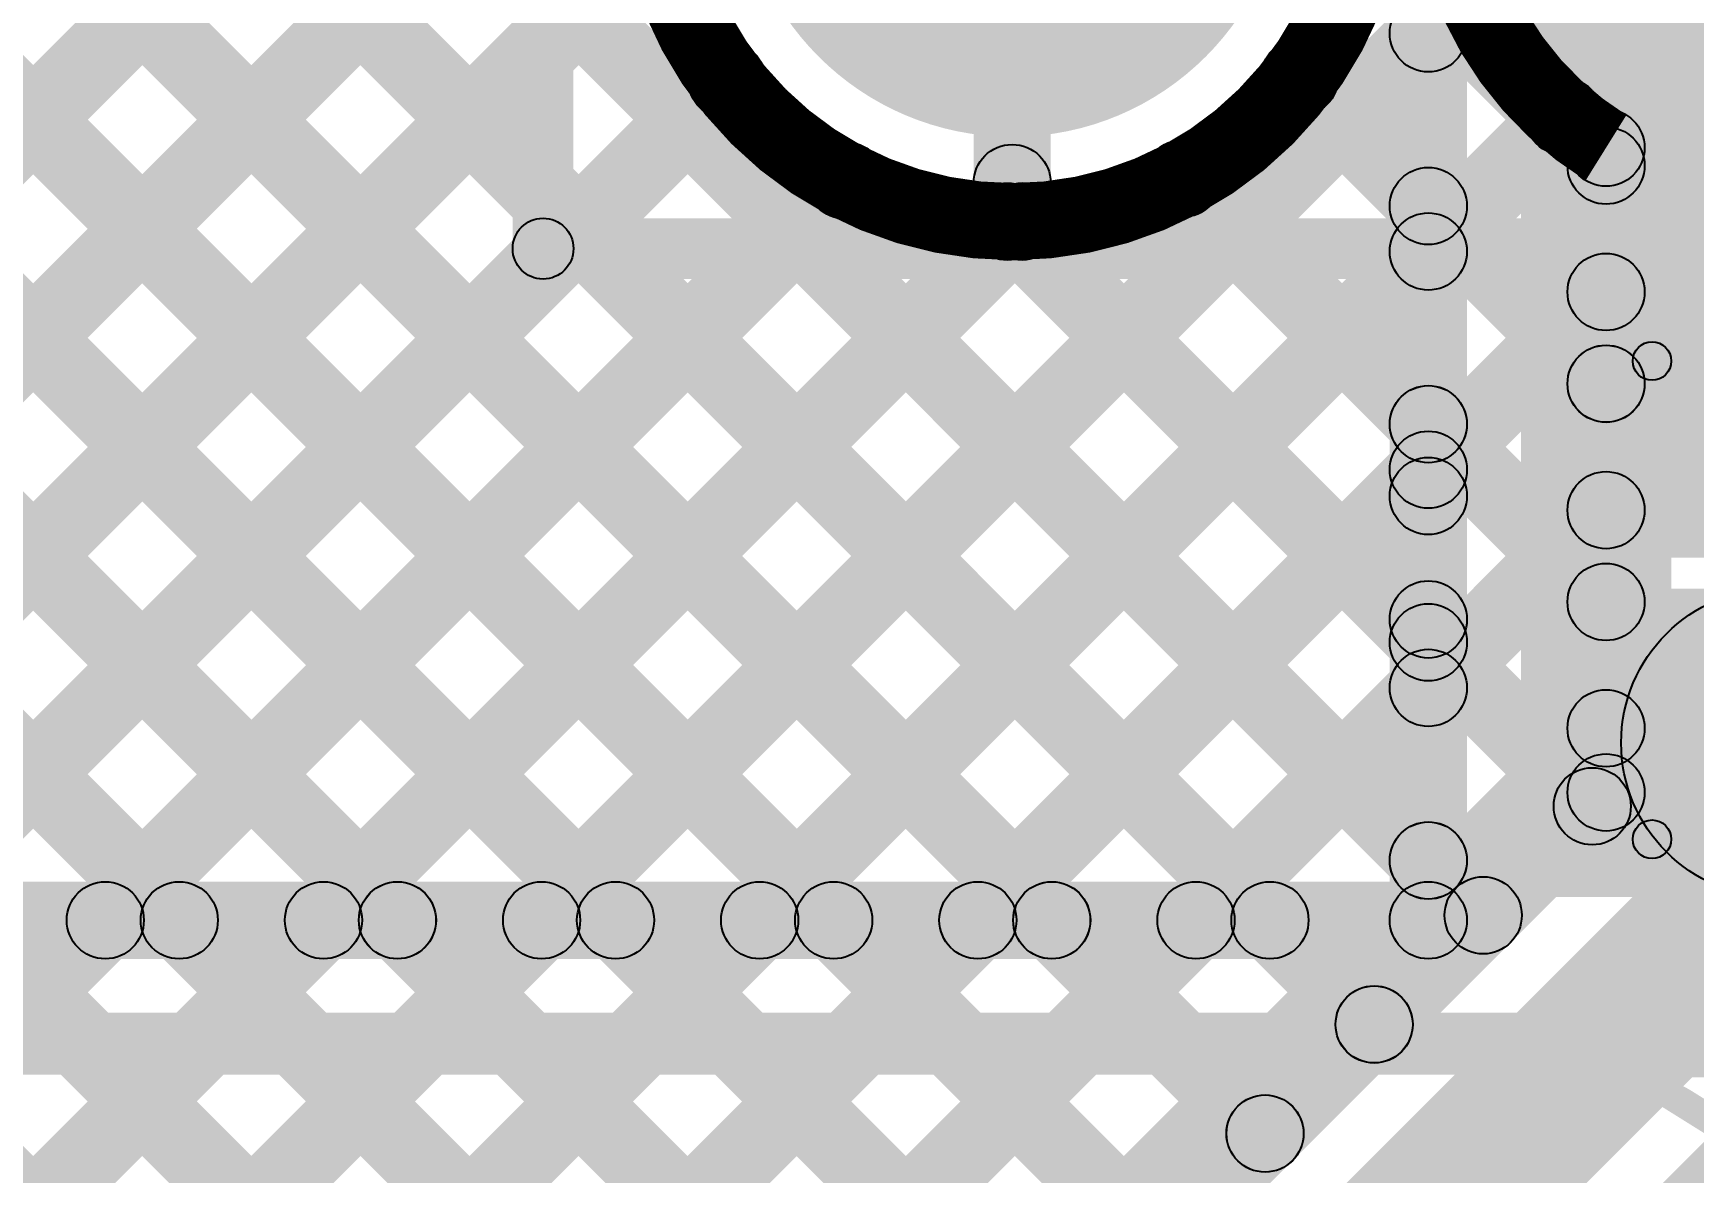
# Model space of a CAD drawing. Header units: millimetres. Extents: x -0.08 to 5.25, y -0.08 to 2.73.
# Drawn here: x 1.9541 to 2.1694, y 2.0473 to 2.195 of the extents above; entities that cross this region are included whole.
import ezdxf

# ---------------------------------------------------------------- set-up
doc = ezdxf.new("R2010")
doc.units = ezdxf.units.MM
doc.header["$MEASUREMENT"] = 0
for name, color, linetype in [('BottomLayer', 5, 'Continuous'), ('BottomSolder', 6, 'Continuous'), ('TopLayer', 1, 'Continuous'), ('TopOverlay', 2, 'Continuous'), ('TopPaste', 8, 'Continuous'), ('TopSolder', 216, 'Continuous')]:
    doc.layers.add(name, color=color, linetype=linetype)

# ---------------------------------------------------------------- blocks, each defined once
blk = doc.blocks.new('C35445_10')
at = {"layer": 'BottomLayer'}
h = blk.add_hatch(color=5, dxfattribs=at)
edge = h.paths.add_edge_path()
edge.add_arc((0.35, 0), 0.0315, 0, 360)
h = blk.add_hatch(color=5, dxfattribs=at)
edge = h.paths.add_edge_path()
edge.add_arc((0.45, 0), 0.0315, 0, 360)
at = {"layer": 'BottomSolder'}
h = blk.add_hatch(color=6, dxfattribs=at)
edge = h.paths.add_edge_path()
edge.add_arc((0.35, 0), 0.0355, 0, 360)
h = blk.add_hatch(color=6, dxfattribs=at)
edge = h.paths.add_edge_path()
edge.add_arc((0.45, 0), 0.0355, 0, 360)
at = {"layer": 'TopLayer'}
h = blk.add_hatch(color=1, dxfattribs=at)
edge = h.paths.add_edge_path()
edge.add_arc((0.35, 0), 0.0315, 0, 360)
h = blk.add_hatch(color=1, dxfattribs=at)
edge = h.paths.add_edge_path()
edge.add_arc((0.45, 0), 0.0315, 0, 360)
at = {"layer": 'TopOverlay'}
for points in [[(0.51083, 0.05394), (0.51083, 0.04606), (-0.425, 0.04606), (-0.425, 0.05394)], [(0.50689, 0.05), (0.51476, 0.05), (0.51476, -0.05), (0.50689, -0.05)]]:
    blk.add_hatch(color=2, dxfattribs=at).paths.add_polyline_path(points)
h = blk.add_hatch(color=2, dxfattribs=at)
edge = h.paths.add_edge_path()
edge.add_arc((0.51083, 0.05), 0.00394, 0, 360)
h = blk.add_hatch(color=2, dxfattribs=at)
edge = h.paths.add_edge_path()
edge.add_arc((0.51083, 0.05), 0.00394, 0, 360)
at = {"layer": 'TopSolder'}
h = blk.add_hatch(color=216, dxfattribs=at)
edge = h.paths.add_edge_path()
edge.add_arc((0.35, 0), 0.0355, 0, 360)
h = blk.add_hatch(color=216, dxfattribs=at)
edge = h.paths.add_edge_path()
edge.add_arc((0.45, 0), 0.0355, 0, 360)
at = {"layer": 'TopOverlay'}
blk.add_circle((0.51083, 0.05), 0.00394, dxfattribs=at)
blk.add_circle((0.51083, 0.05), 0.00394, dxfattribs=at)
blk = doc.blocks.new('R__0402_12')
at = {"layer": 'TopLayer'}
for points in [[(-0.0275, -0.0125), (-0.0275, 0.0125), (-0.0095, 0.0125), (-0.0095, -0.0125)], [(0.0095, -0.0125), (0.0095, 0.0125), (0.0275, 0.0125), (0.0275, -0.0125)]]:
    blk.add_hatch(color=1, dxfattribs=at).paths.add_polyline_path(points)
at = {"layer": 'TopOverlay'}
h = blk.add_hatch(color=2, dxfattribs=at)
edge = h.paths.add_edge_path()
edge.add_arc((-0.031, 0.016), 0.0025, 0, 360)
h = blk.add_hatch(color=2, dxfattribs=at)
edge = h.paths.add_edge_path()
edge.add_arc((-0.031, 0.016), 0.0025, 0, 360)
for points in [[(-0.031, 0.0135), (-0.031, 0.0185), (0.031, 0.0185), (0.031, 0.0135)], [(-0.0335, 0.016), (-0.0285, 0.016), (-0.0285, -0.016), (-0.0335, -0.016)], [(0.0285, 0.016), (0.0335, 0.016), (0.0335, -0.016), (0.0285, -0.016)], [(-0.031, -0.0185), (-0.031, -0.0135), (0.031, -0.0135), (0.031, -0.0185)], [(-0.032, -0.01706), (-0.032, -0.01694), (0.032, -0.01694), (0.032, -0.01706)]]:
    blk.add_hatch(color=2, dxfattribs=at).paths.add_polyline_path(points)
h = blk.add_hatch(color=2, dxfattribs=at)
edge = h.paths.add_edge_path()
edge.add_arc((0.031, 0.016), 0.0025, 0, 360)
h = blk.add_hatch(color=2, dxfattribs=at)
edge = h.paths.add_edge_path()
edge.add_arc((0.031, 0.016), 0.0025, 0, 360)
h = blk.add_hatch(color=2, dxfattribs=at)
edge = h.paths.add_edge_path()
edge.add_arc((-0.031, -0.016), 0.0025, 0, 360)
h = blk.add_hatch(color=2, dxfattribs=at)
edge = h.paths.add_edge_path()
edge.add_arc((-0.031, -0.016), 0.0025, 0, 360)
h = blk.add_hatch(color=2, dxfattribs=at)
edge = h.paths.add_edge_path()
edge.add_arc((0.031, -0.016), 0.0025, 0, 360)
h = blk.add_hatch(color=2, dxfattribs=at)
edge = h.paths.add_edge_path()
edge.add_arc((0.031, -0.016), 0.0025, 0, 360)
h = blk.add_hatch(color=2, dxfattribs=at)
edge = h.paths.add_edge_path()
edge.add_arc((-0.032, -0.017), 0.0000635, 0, 360)
h = blk.add_hatch(color=2, dxfattribs=at)
edge = h.paths.add_edge_path()
edge.add_arc((0.032, -0.017), 0.0000635, 0, 360)
at = {"layer": 'TopPaste'}
for points in [[(-0.0275, -0.0125), (-0.0275, 0.0125), (-0.0095, 0.0125), (-0.0095, -0.0125)], [(0.0095, -0.0125), (0.0095, 0.0125), (0.0275, 0.0125), (0.0275, -0.0125)]]:
    blk.add_hatch(color=8, dxfattribs=at).paths.add_polyline_path(points)
at = {"layer": 'TopSolder'}
for points in [[(-0.0315, -0.0165), (-0.0315, 0.0165), (-0.0055, 0.0165), (-0.0055, -0.0165)], [(0.0055, -0.0165), (0.0055, 0.0165), (0.0315, 0.0165), (0.0315, -0.0165)]]:
    blk.add_hatch(color=216, dxfattribs=at).paths.add_polyline_path(points)
at = {"layer": 'TopOverlay'}
for centre, radius in [((-0.031, 0.016), 0.0025), ((-0.031, 0.016), 0.0025), ((0.031, 0.016), 0.0025), ((0.031, 0.016), 0.0025), ((-0.031, -0.016), 0.0025), ((-0.031, -0.016), 0.0025), ((0.031, -0.016), 0.0025), ((0.031, -0.016), 0.0025), ((-0.032, -0.017), 0.0000635), ((0.032, -0.017), 0.0000635)]:
    blk.add_circle(centre, radius, dxfattribs=at)

msp = doc.modelspace()

# ---------------------------------------------------------------- hatches: boundary and pattern name
at = {"layer": 'BottomLayer'}
for points in [[(1.69385, 1.91646), (1.68678, 1.92354), (2.05178, 2.28854), (2.05885, 2.28146)], [(1.69385, 1.91646), (1.68678, 1.92354), (2.05178, 2.28854), (2.05885, 2.28146)], [(1.70793, 2.28146), (1.715, 2.28854), (2.03251, 1.97103), (2.02544, 1.96396)], [(1.70794, 2.28146), (1.71501, 2.28854), (2.03251, 1.97104), (2.02544, 1.96396)], [(1.73622, 2.28146), (1.74329, 2.28854), (2.04665, 1.98518), (2.03958, 1.97811)], [(1.73622, 2.28146), (1.74329, 2.28854), (2.04665, 1.98518), (2.03958, 1.9781)], [(1.7645, 2.28146), (1.77157, 2.28854), (2.06079, 1.99932), (2.05372, 1.99225)], [(1.76451, 2.28146), (1.77158, 2.28854), (2.06079, 1.99932), (2.05372, 1.99225)], [(1.79279, 2.28146), (1.79986, 2.28854), (2.07493, 2.01346), (2.06786, 2.00639)], [(1.79279, 2.28146), (1.79986, 2.28854), (2.07493, 2.01346), (2.06786, 2.00639)], [(1.82107, 2.28146), (1.82815, 2.28854), (2.08908, 2.0276), (2.08201, 2.02053)], [(1.82107, 2.28146), (1.82814, 2.28854), (2.08908, 2.0276), (2.082, 2.02053)], [(1.84936, 2.28146), (1.85643, 2.28854), (2.10322, 2.04175), (2.09615, 2.03468)], [(1.84936, 2.28146), (1.85643, 2.28854), (2.10322, 2.04174), (2.09615, 2.03467)], [(1.87764, 2.28146), (1.88471, 2.28854), (2.11736, 2.05589), (2.11029, 2.04882)], [(1.87764, 2.28146), (1.88471, 2.28854), (2.11736, 2.05589), (2.11029, 2.04882)], [(1.90592, 2.28146), (1.91299, 2.28854), (2.1315, 2.07003), (2.12443, 2.06296)], [(1.90593, 2.28146), (1.913, 2.28854), (2.1315, 2.07003), (2.12443, 2.06296)], [(1.93421, 2.28146), (1.94128, 2.28854), (2.14565, 2.08417), (2.13857, 2.0771)], [(1.93421, 2.28146), (1.94128, 2.28854), (2.14564, 2.08417), (2.13857, 2.0771)], [(1.72213, 1.91646), (1.71506, 1.92354), (2.04129, 2.24977), (2.04837, 2.2427)], [(1.72213, 1.91646), (1.71506, 1.92354), (2.0413, 2.24977), (2.04837, 2.2427)], [(2.08604, 2.17557), (2.07604, 2.17557), (2.07604, 2.21707), (2.08604, 2.21707)], [(2.08604, 2.17557), (2.07604, 2.17557), (2.07604, 2.21707), (2.08604, 2.21707)], [(1.75042, 1.91646), (1.74335, 1.92354), (2.03182, 2.212), (2.03889, 2.20493)], [(1.75042, 1.91646), (1.74335, 1.92354), (2.03182, 2.212), (2.03889, 2.20493)], [(1.75042, 1.91646), (1.74335, 1.92354), (2.03182, 2.212), (2.03889, 2.20493)], [(2.12331, 2.20551), (2.13038, 2.21258), (2.16158, 2.18138), (2.15451, 2.1743)], [(2.12331, 2.2055), (2.13038, 2.21257), (2.16158, 2.18137), (2.15451, 2.1743)], [(1.86356, 1.91646), (1.85648, 1.92354), (2.1372, 2.20425), (2.14427, 2.19718)], [(1.86356, 1.91646), (1.85648, 1.92354), (2.1372, 2.20425), (2.14427, 2.19718)], [(1.7787, 1.91646), (1.77163, 1.92354), (2.04052, 2.19243), (2.04759, 2.18536)], [(1.7787, 1.91646), (1.77163, 1.92354), (2.04052, 2.19243), (2.04759, 2.18536)], [(2.11478, 2.18574), (2.12186, 2.19281), (2.16158, 2.15309), (2.15451, 2.14602)], [(2.11479, 2.18574), (2.12186, 2.19281), (2.16158, 2.15309), (2.15451, 2.14602)], [(1.89184, 1.91646), (1.88477, 1.92354), (2.14899, 2.18776), (2.15606, 2.18069)], [(1.89184, 1.91646), (1.88477, 1.92354), (2.14899, 2.18776), (2.15606, 2.18069)], [(1.80699, 1.91646), (1.79992, 1.92354), (2.05584, 2.17946), (2.06292, 2.17239)], [(1.80699, 1.91646), (1.79992, 1.92354), (2.05584, 2.17946), (2.06292, 2.17239)], [(2.09961, 2.17263), (2.10668, 2.1797), (2.16158, 2.1248), (2.15451, 2.11773)], [(2.09962, 2.17263), (2.10669, 2.1797), (2.16158, 2.12481), (2.15451, 2.11774)], [(2.16304, 2.09657), (2.15304, 2.09657), (2.15304, 2.18015), (2.16304, 2.18015)], [(2.16304, 2.09657), (2.15304, 2.09657), (2.15304, 2.18015), (2.16304, 2.18015)], [(1.83527, 1.91646), (1.8282, 1.92354), (2.07879, 2.17413), (2.08586, 2.16706)], [(1.83527, 1.91646), (1.8282, 1.92354), (2.07879, 2.17413), (2.08586, 2.16706)], [(2.07692, 2.16704), (2.08399, 2.17411), (2.15979, 2.09831), (2.15272, 2.09124)], [(2.07692, 2.16704), (2.08399, 2.17411), (2.15979, 2.09831), (2.15271, 2.09124)], [(1.92012, 1.91646), (1.91305, 1.92354), (2.15451, 2.16499), (2.16158, 2.15792)], [(1.92012, 1.91646), (1.91305, 1.92354), (2.15451, 2.16499), (2.16158, 2.15792)], [(1.94841, 1.91646), (1.94134, 1.92354), (2.15451, 2.13671), (2.16158, 2.12964)], [(1.94841, 1.91646), (1.94134, 1.92354), (2.15451, 2.13671), (2.16158, 2.12964)], [(1.97669, 1.91646), (1.96962, 1.92354), (2.15451, 2.10842), (2.16158, 2.10135)], [(1.97669, 1.91646), (1.96962, 1.92354), (2.15451, 2.10842), (2.16158, 2.10135)], [(1.98501, 1.91646), (1.97794, 1.92354), (2.15451, 2.10011), (2.16158, 2.09304)], [(1.98501, 1.91646), (1.97794, 1.92354), (2.15451, 2.10011), (2.16158, 2.09304)], [(1.99878, 1.88922), (1.98322, 1.90478), (2.17327, 2.09482), (2.18882, 2.07927)], [(2.0108, 1.8772), (2.00373, 1.88427), (2.19377, 2.07432), (2.20084, 2.06725)], [(2.0108, 1.8772), (2.00373, 1.88427), (2.19377, 2.07432), (2.20084, 2.06725)]]:
    msp.add_hatch(color=5, dxfattribs=at).paths.add_polyline_path(points)
h = msp.add_hatch(color=5, dxfattribs=at)
edge = h.paths.add_edge_path()
edge.add_arc((2.11832, 2.18928), 0.005, 0, 360)
h = msp.add_hatch(color=5, dxfattribs=at)
edge = h.paths.add_edge_path()
edge.add_arc((2.11832, 2.18928), 0.005, 0, 360)
h = msp.add_hatch(color=5, dxfattribs=at)
edge = h.paths.add_edge_path()
edge.add_arc((2.04406, 2.18889), 0.005, 0, 360)
h = msp.add_hatch(color=5, dxfattribs=at)
edge = h.paths.add_edge_path()
edge.add_arc((2.04406, 2.18889), 0.005, 0, 360)
h = msp.add_hatch(color=5, dxfattribs=at)
edge = h.paths.add_edge_path()
edge.add_arc((2.15253, 2.18422), 0.005, 0, 360)
h = msp.add_hatch(color=5, dxfattribs=at)
edge = h.paths.add_edge_path()
edge.add_arc((2.15253, 2.18422), 0.005, 0, 360)
h = msp.add_hatch(color=5, dxfattribs=at)
edge = h.paths.add_edge_path()
edge.add_arc((2.15804, 2.18015), 0.005, 0, 360)
h = msp.add_hatch(color=5, dxfattribs=at)
edge = h.paths.add_edge_path()
edge.add_arc((2.15804, 2.18015), 0.005, 0, 360)
h = msp.add_hatch(color=5, dxfattribs=at)
edge = h.paths.add_edge_path()
edge.add_arc((2.15804, 2.18015), 0.005, 0, 360)
h = msp.add_hatch(color=5, dxfattribs=at)
edge = h.paths.add_edge_path()
edge.add_arc((2.15804, 2.18015), 0.005, 0, 360)
h = msp.add_hatch(color=5, dxfattribs=at)
edge = h.paths.add_edge_path()
edge.add_arc((2.10315, 2.17616), 0.005, 0, 360)
h = msp.add_hatch(color=5, dxfattribs=at)
edge = h.paths.add_edge_path()
edge.add_arc((2.10315, 2.17616), 0.005, 0, 360)
h = msp.add_hatch(color=5, dxfattribs=at)
edge = h.paths.add_edge_path()
edge.add_arc((2.15804, 2.17784), 0.005, 0, 360)
h = msp.add_hatch(color=5, dxfattribs=at)
edge = h.paths.add_edge_path()
edge.add_arc((2.15804, 2.17784), 0.005, 0, 360)
h = msp.add_hatch(color=5, dxfattribs=at)
edge = h.paths.add_edge_path()
edge.add_arc((2.05938, 2.17593), 0.005, 0, 360)
h = msp.add_hatch(color=5, dxfattribs=at)
edge = h.paths.add_edge_path()
edge.add_arc((2.05938, 2.17593), 0.005, 0, 360)
h = msp.add_hatch(color=5, dxfattribs=at)
edge = h.paths.add_edge_path()
edge.add_arc((2.08104, 2.17557), 0.005, 0, 360)
h = msp.add_hatch(color=5, dxfattribs=at)
edge = h.paths.add_edge_path()
edge.add_arc((2.08104, 2.17557), 0.005, 0, 360)
h = msp.add_hatch(color=5, dxfattribs=at)
edge = h.paths.add_edge_path()
edge.add_arc((2.08045, 2.17058), 0.005, 0, 360)
h = msp.add_hatch(color=5, dxfattribs=at)
edge = h.paths.add_edge_path()
edge.add_arc((2.08045, 2.17058), 0.005, 0, 360)
h = msp.add_hatch(color=5, dxfattribs=at)
edge = h.paths.add_edge_path()
edge.add_arc((2.08233, 2.17059), 0.005, 0, 360)
h = msp.add_hatch(color=5, dxfattribs=at)
edge = h.paths.add_edge_path()
edge.add_arc((2.08233, 2.17059), 0.005, 0, 360)
h = msp.add_hatch(color=5, dxfattribs=at)
edge = h.paths.add_edge_path()
edge.add_arc((2.15804, 2.16146), 0.005, 0, 360)
h = msp.add_hatch(color=5, dxfattribs=at)
edge = h.paths.add_edge_path()
edge.add_arc((2.15804, 2.16146), 0.005, 0, 360)
h = msp.add_hatch(color=5, dxfattribs=at)
edge = h.paths.add_edge_path()
edge.add_arc((2.15804, 2.14956), 0.005, 0, 360)
h = msp.add_hatch(color=5, dxfattribs=at)
edge = h.paths.add_edge_path()
edge.add_arc((2.15804, 2.14955), 0.005, 0, 360)
h = msp.add_hatch(color=5, dxfattribs=at)
edge = h.paths.add_edge_path()
edge.add_arc((2.15804, 2.13317), 0.005, 0, 360)
h = msp.add_hatch(color=5, dxfattribs=at)
edge = h.paths.add_edge_path()
edge.add_arc((2.15804, 2.13317), 0.005, 0, 360)
h = msp.add_hatch(color=5, dxfattribs=at)
edge = h.paths.add_edge_path()
edge.add_arc((2.15804, 2.12127), 0.005, 0, 360)
h = msp.add_hatch(color=5, dxfattribs=at)
edge = h.paths.add_edge_path()
edge.add_arc((2.15804, 2.12127), 0.005, 0, 360)
h = msp.add_hatch(color=5, dxfattribs=at)
edge = h.paths.add_edge_path()
edge.add_arc((2.15804, 2.10489), 0.005, 0, 360)
h = msp.add_hatch(color=5, dxfattribs=at)
edge = h.paths.add_edge_path()
edge.add_arc((2.15804, 2.10489), 0.005, 0, 360)
h = msp.add_hatch(color=5, dxfattribs=at)
edge = h.paths.add_edge_path()
edge.add_arc((2.15804, 2.09657), 0.005, 0, 360)
h = msp.add_hatch(color=5, dxfattribs=at)
edge = h.paths.add_edge_path()
edge.add_arc((2.15804, 2.09657), 0.005, 0, 360)
h = msp.add_hatch(color=5, dxfattribs=at)
edge = h.paths.add_edge_path()
edge.add_arc((2.15804, 2.09657), 0.005, 0, 360)
h = msp.add_hatch(color=5, dxfattribs=at)
edge = h.paths.add_edge_path()
edge.add_arc((2.15804, 2.09657), 0.005, 0, 360)
h = msp.add_hatch(color=5, dxfattribs=at)
edge = h.paths.add_edge_path()
edge.add_arc((2.15625, 2.09478), 0.005, 0, 360)
h = msp.add_hatch(color=5, dxfattribs=at)
edge = h.paths.add_edge_path()
edge.add_arc((2.15625, 2.09478), 0.005, 0, 360)
h = msp.add_hatch(color=5, dxfattribs=at)
edge = h.paths.add_edge_path()
edge.add_arc((2.14211, 2.08064), 0.005, 0, 360)
h = msp.add_hatch(color=5, dxfattribs=at)
edge = h.paths.add_edge_path()
edge.add_arc((2.14211, 2.08064), 0.005, 0, 360)
h = msp.add_hatch(color=5, dxfattribs=at)
edge = h.paths.add_edge_path()
edge.add_arc((2.12797, 2.06649), 0.005, 0, 360)
h = msp.add_hatch(color=5, dxfattribs=at)
edge = h.paths.add_edge_path()
edge.add_arc((2.12797, 2.0665), 0.005, 0, 360)
h = msp.add_hatch(color=5, dxfattribs=at)
edge = h.paths.add_edge_path()
edge.add_arc((2.11383, 2.05235), 0.005, 0, 360)
h = msp.add_hatch(color=5, dxfattribs=at)
edge = h.paths.add_edge_path()
edge.add_arc((2.11382, 2.05235), 0.005, 0, 360)
at = {"layer": 'TopLayer'}
for points in [[(1.7605, 2.28546), (1.76757, 2.29254), (1.97657, 2.08354), (1.9695, 2.07646)], [(1.76051, 2.28546), (1.76758, 2.29254), (1.97658, 2.08354), (1.96951, 2.07646)], [(1.78879, 2.28546), (1.79586, 2.29254), (2.00486, 2.08354), (1.99779, 2.07646)], [(1.78879, 2.28546), (1.79586, 2.29254), (2.00486, 2.08354), (1.99779, 2.07646)], [(1.81707, 2.28546), (1.82415, 2.29254), (2.03315, 2.08354), (2.02607, 2.07646)], [(1.81707, 2.28546), (1.82414, 2.29254), (2.03314, 2.08354), (2.02607, 2.07646)], [(1.84536, 2.28546), (1.85243, 2.29254), (2.06143, 2.08354), (2.05436, 2.07646)], [(1.84536, 2.28546), (1.85243, 2.29254), (2.06143, 2.08354), (2.05436, 2.07646)], [(1.85385, 2.07646), (1.84678, 2.08354), (2.05578, 2.29254), (2.06285, 2.28546)], [(1.85385, 2.07646), (1.84678, 2.08354), (2.05578, 2.29254), (2.06285, 2.28546)], [(1.87364, 2.28546), (1.88071, 2.29254), (2.08971, 2.08354), (2.08264, 2.07646)], [(1.87364, 2.28546), (1.88071, 2.29254), (2.08971, 2.08354), (2.08264, 2.07646)], [(1.90192, 2.28546), (1.90899, 2.29254), (2.11799, 2.08354), (2.11092, 2.07646)], [(1.90193, 2.28546), (1.909, 2.29254), (2.118, 2.08354), (2.11093, 2.07646)], [(1.93021, 2.28546), (1.93728, 2.29254), (2.13854, 2.09128), (2.13146, 2.08421)], [(1.93021, 2.28546), (1.93728, 2.29254), (2.13854, 2.09128), (2.13146, 2.08421)], [(2.14, 2.135), (2.13, 2.135), (2.13, 2.273), (2.14, 2.273)], [(2.14, 2.135), (2.13, 2.135), (2.13, 2.273), (2.14, 2.273)], [(2.147, 2.131), (2.214, 2.131), (2.214, 2.261), (2.147, 2.261)], [(1.88213, 2.07646), (1.87506, 2.08354), (2.04129, 2.24977), (2.04837, 2.2427)], [(1.88213, 2.07646), (1.87506, 2.08354), (2.0413, 2.24977), (2.04837, 2.2427)], [(2.08604, 2.17557), (2.07604, 2.17557), (2.07604, 2.21707), (2.08604, 2.21707)], [(2.08604, 2.17557), (2.07604, 2.17557), (2.07604, 2.21707), (2.08604, 2.21707)], [(1.91042, 2.07646), (1.90335, 2.08354), (2.03182, 2.212), (2.03889, 2.20493)], [(1.91042, 2.07646), (1.90335, 2.08354), (2.03182, 2.212), (2.03889, 2.20493)], [(1.91042, 2.07646), (1.90335, 2.08354), (2.03182, 2.212), (2.03889, 2.20493)], [(2.02356, 2.07646), (2.01648, 2.08354), (2.13146, 2.19852), (2.13854, 2.19144)], [(2.02356, 2.07646), (2.01648, 2.08354), (2.13146, 2.19852), (2.13854, 2.19144)], [(1.9387, 2.07646), (1.93163, 2.08354), (2.04052, 2.19243), (2.04759, 2.18536)], [(1.9387, 2.07646), (1.93163, 2.08354), (2.04052, 2.19243), (2.04759, 2.18536)], [(2.11478, 2.18574), (2.12186, 2.19281), (2.13854, 2.17613), (2.13146, 2.16906)], [(2.11479, 2.18574), (2.12186, 2.19281), (2.13854, 2.17614), (2.13146, 2.16906)], [(1.96699, 2.07646), (1.95992, 2.08354), (2.05584, 2.17946), (2.06292, 2.17239)], [(1.96699, 2.07646), (1.95992, 2.08354), (2.05584, 2.17946), (2.06292, 2.17239)], [(2.09961, 2.17263), (2.10668, 2.1797), (2.13854, 2.14785), (2.13146, 2.14078)], [(2.09962, 2.17263), (2.10669, 2.1797), (2.13854, 2.14785), (2.13146, 2.14078)], [(1.99527, 2.07646), (1.9882, 2.08354), (2.07879, 2.17413), (2.08586, 2.16706)], [(1.99527, 2.07646), (1.9882, 2.08354), (2.07879, 2.17413), (2.08586, 2.16706)], [(2.07692, 2.16704), (2.08399, 2.17411), (2.13854, 2.11957), (2.13146, 2.1125)], [(2.07692, 2.16704), (2.08399, 2.17411), (2.13854, 2.11956), (2.13146, 2.11249)], [(2.05184, 2.07646), (2.04477, 2.08354), (2.13146, 2.17023), (2.13854, 2.16316)], [(2.05184, 2.07646), (2.04477, 2.08354), (2.13146, 2.17023), (2.13854, 2.16316)], [(2.08012, 2.07646), (2.07305, 2.08354), (2.13146, 2.14195), (2.13854, 2.13488)], [(2.08012, 2.07646), (2.07305, 2.08354), (2.13146, 2.14195), (2.13854, 2.13488)], [(2.14, 2.119), (2.13, 2.119), (2.13, 2.135), (2.14, 2.135)], [(2.14, 2.119), (2.13, 2.119), (2.13, 2.135), (2.14, 2.135)], [(2.14, 2.119), (2.13, 2.119), (2.13, 2.135), (2.14, 2.135)], [(2.14, 2.119), (2.13, 2.119), (2.13, 2.135), (2.14, 2.135)], [(2.147, 2.083), (2.197, 2.083), (2.197, 2.123), (2.147, 2.123)], [(2.14, 2.08), (2.13, 2.08), (2.13, 2.119), (2.14, 2.119)], [(2.14, 2.08), (2.13, 2.08), (2.13, 2.119), (2.14, 2.119)], [(2.10841, 2.07646), (2.10134, 2.08354), (2.13146, 2.11366), (2.13854, 2.10659)], [(2.10841, 2.07646), (2.10134, 2.08354), (2.13146, 2.11366), (2.13854, 2.10659)], [(1.156, 2.075), (1.156, 2.085), (2.135, 2.085), (2.135, 2.075)], [(1.156, 2.075), (1.156, 2.085), (2.135, 2.085), (2.135, 2.075)], [(1.156, 2.06), (1.156, 2.068), (2.60547, 2.068), (2.60547, 2.06)]]:
    msp.add_hatch(color=1, dxfattribs=at).paths.add_polyline_path(points)
h = msp.add_hatch(color=1, dxfattribs=at)
edge = h.paths.add_edge_path()
edge.add_arc((2.135, 2.19498), 0.005, 0, 360)
h = msp.add_hatch(color=1, dxfattribs=at)
edge = h.paths.add_edge_path()
edge.add_arc((2.135, 2.19498), 0.005, 0, 360)
h = msp.add_hatch(color=1, dxfattribs=at)
edge = h.paths.add_edge_path()
edge.add_arc((2.11832, 2.18928), 0.005, 0, 360)
h = msp.add_hatch(color=1, dxfattribs=at)
edge = h.paths.add_edge_path()
edge.add_arc((2.11832, 2.18928), 0.005, 0, 360)
h = msp.add_hatch(color=1, dxfattribs=at)
edge = h.paths.add_edge_path()
edge.add_arc((2.04406, 2.18889), 0.005, 0, 360)
h = msp.add_hatch(color=1, dxfattribs=at)
edge = h.paths.add_edge_path()
edge.add_arc((2.04406, 2.18889), 0.005, 0, 360)
h = msp.add_hatch(color=1, dxfattribs=at)
edge = h.paths.add_edge_path()
edge.add_arc((2.10315, 2.17616), 0.005, 0, 360)
h = msp.add_hatch(color=1, dxfattribs=at)
edge = h.paths.add_edge_path()
edge.add_arc((2.10315, 2.17616), 0.005, 0, 360)
h = msp.add_hatch(color=1, dxfattribs=at)
edge = h.paths.add_edge_path()
edge.add_arc((2.05938, 2.17593), 0.005, 0, 360)
h = msp.add_hatch(color=1, dxfattribs=at)
edge = h.paths.add_edge_path()
edge.add_arc((2.05938, 2.17593), 0.005, 0, 360)
h = msp.add_hatch(color=1, dxfattribs=at)
edge = h.paths.add_edge_path()
edge.add_arc((2.08104, 2.17557), 0.005, 0, 360)
h = msp.add_hatch(color=1, dxfattribs=at)
edge = h.paths.add_edge_path()
edge.add_arc((2.08104, 2.17557), 0.005, 0, 360)
h = msp.add_hatch(color=1, dxfattribs=at)
edge = h.paths.add_edge_path()
edge.add_arc((2.135, 2.1726), 0.005, 0, 360)
h = msp.add_hatch(color=1, dxfattribs=at)
edge = h.paths.add_edge_path()
edge.add_arc((2.135, 2.1726), 0.005, 0, 360)
h = msp.add_hatch(color=1, dxfattribs=at)
edge = h.paths.add_edge_path()
edge.add_arc((2.08045, 2.17058), 0.005, 0, 360)
h = msp.add_hatch(color=1, dxfattribs=at)
edge = h.paths.add_edge_path()
edge.add_arc((2.08045, 2.17058), 0.005, 0, 360)
h = msp.add_hatch(color=1, dxfattribs=at)
edge = h.paths.add_edge_path()
edge.add_arc((2.08233, 2.17059), 0.005, 0, 360)
h = msp.add_hatch(color=1, dxfattribs=at)
edge = h.paths.add_edge_path()
edge.add_arc((2.08233, 2.17059), 0.005, 0, 360)
h = msp.add_hatch(color=1, dxfattribs=at)
edge = h.paths.add_edge_path()
edge.add_arc((2.135, 2.1667), 0.005, 0, 360)
h = msp.add_hatch(color=1, dxfattribs=at)
edge = h.paths.add_edge_path()
edge.add_arc((2.135, 2.1667), 0.005, 0, 360)
h = msp.add_hatch(color=1, dxfattribs=at)
edge = h.paths.add_edge_path()
edge.add_arc((2.135, 2.14432), 0.005, 0, 360)
h = msp.add_hatch(color=1, dxfattribs=at)
edge = h.paths.add_edge_path()
edge.add_arc((2.135, 2.14431), 0.005, 0, 360)
h = msp.add_hatch(color=1, dxfattribs=at)
edge = h.paths.add_edge_path()
edge.add_arc((2.135, 2.13841), 0.005, 0, 360)
h = msp.add_hatch(color=1, dxfattribs=at)
edge = h.paths.add_edge_path()
edge.add_arc((2.135, 2.13841), 0.005, 0, 360)
h = msp.add_hatch(color=1, dxfattribs=at)
edge = h.paths.add_edge_path()
edge.add_arc((2.135, 2.135), 0.005, 0, 360)
h = msp.add_hatch(color=1, dxfattribs=at)
edge = h.paths.add_edge_path()
edge.add_arc((2.135, 2.135), 0.005, 0, 360)
h = msp.add_hatch(color=1, dxfattribs=at)
edge = h.paths.add_edge_path()
edge.add_arc((2.135, 2.135), 0.005, 0, 360)
h = msp.add_hatch(color=1, dxfattribs=at)
edge = h.paths.add_edge_path()
edge.add_arc((2.135, 2.135), 0.005, 0, 360)
h = msp.add_hatch(color=1, dxfattribs=at)
edge = h.paths.add_edge_path()
edge.add_arc((2.135, 2.135), 0.005, 0, 360)
h = msp.add_hatch(color=1, dxfattribs=at)
edge = h.paths.add_edge_path()
edge.add_arc((2.135, 2.135), 0.005, 0, 360)
h = msp.add_hatch(color=1, dxfattribs=at)
edge = h.paths.add_edge_path()
edge.add_arc((2.135, 2.119), 0.005, 0, 360)
h = msp.add_hatch(color=1, dxfattribs=at)
edge = h.paths.add_edge_path()
edge.add_arc((2.135, 2.119), 0.005, 0, 360)
h = msp.add_hatch(color=1, dxfattribs=at)
edge = h.paths.add_edge_path()
edge.add_arc((2.135, 2.119), 0.005, 0, 360)
h = msp.add_hatch(color=1, dxfattribs=at)
edge = h.paths.add_edge_path()
edge.add_arc((2.135, 2.119), 0.005, 0, 360)
h = msp.add_hatch(color=1, dxfattribs=at)
edge = h.paths.add_edge_path()
edge.add_arc((2.135, 2.119), 0.005, 0, 360)
h = msp.add_hatch(color=1, dxfattribs=at)
edge = h.paths.add_edge_path()
edge.add_arc((2.135, 2.119), 0.005, 0, 360)
h = msp.add_hatch(color=1, dxfattribs=at)
edge = h.paths.add_edge_path()
edge.add_arc((2.18, 2.103), 0.02, 0, 360)
h = msp.add_hatch(color=1, dxfattribs=at)
edge = h.paths.add_edge_path()
edge.add_arc((2.135, 2.11603), 0.005, 0, 360)
h = msp.add_hatch(color=1, dxfattribs=at)
edge = h.paths.add_edge_path()
edge.add_arc((2.135, 2.11603), 0.005, 0, 360)
h = msp.add_hatch(color=1, dxfattribs=at)
edge = h.paths.add_edge_path()
edge.add_arc((2.135, 2.11013), 0.005, 0, 360)
h = msp.add_hatch(color=1, dxfattribs=at)
edge = h.paths.add_edge_path()
edge.add_arc((2.135, 2.11013), 0.005, 0, 360)
h = msp.add_hatch(color=1, dxfattribs=at)
edge = h.paths.add_edge_path()
edge.add_arc((2.135, 2.08775), 0.005, 0, 360)
h = msp.add_hatch(color=1, dxfattribs=at)
edge = h.paths.add_edge_path()
edge.add_arc((2.135, 2.08774), 0.005, 0, 360)
h = msp.add_hatch(color=1, dxfattribs=at)
edge = h.paths.add_edge_path()
edge.add_arc((1.96345, 2.08), 0.005, 0, 360)
h = msp.add_hatch(color=1, dxfattribs=at)
edge = h.paths.add_edge_path()
edge.add_arc((1.96345, 2.08), 0.005, 0, 360)
h = msp.add_hatch(color=1, dxfattribs=at)
edge = h.paths.add_edge_path()
edge.add_arc((1.97304, 2.08), 0.005, 0, 360)
h = msp.add_hatch(color=1, dxfattribs=at)
edge = h.paths.add_edge_path()
edge.add_arc((1.97304, 2.08), 0.005, 0, 360)
h = msp.add_hatch(color=1, dxfattribs=at)
edge = h.paths.add_edge_path()
edge.add_arc((1.99174, 2.08), 0.005, 0, 360)
h = msp.add_hatch(color=1, dxfattribs=at)
edge = h.paths.add_edge_path()
edge.add_arc((1.99174, 2.08), 0.005, 0, 360)
h = msp.add_hatch(color=1, dxfattribs=at)
edge = h.paths.add_edge_path()
edge.add_arc((2.00133, 2.08), 0.005, 0, 360)
h = msp.add_hatch(color=1, dxfattribs=at)
edge = h.paths.add_edge_path()
edge.add_arc((2.00132, 2.08), 0.005, 0, 360)
h = msp.add_hatch(color=1, dxfattribs=at)
edge = h.paths.add_edge_path()
edge.add_arc((2.02002, 2.08), 0.005, 0, 360)
h = msp.add_hatch(color=1, dxfattribs=at)
edge = h.paths.add_edge_path()
edge.add_arc((2.02002, 2.08), 0.005, 0, 360)
h = msp.add_hatch(color=1, dxfattribs=at)
edge = h.paths.add_edge_path()
edge.add_arc((2.02961, 2.08), 0.005, 0, 360)
h = msp.add_hatch(color=1, dxfattribs=at)
edge = h.paths.add_edge_path()
edge.add_arc((2.02961, 2.08), 0.005, 0, 360)
h = msp.add_hatch(color=1, dxfattribs=at)
edge = h.paths.add_edge_path()
edge.add_arc((2.0483, 2.08), 0.005, 0, 360)
h = msp.add_hatch(color=1, dxfattribs=at)
edge = h.paths.add_edge_path()
edge.add_arc((2.0483, 2.08), 0.005, 0, 360)
h = msp.add_hatch(color=1, dxfattribs=at)
edge = h.paths.add_edge_path()
edge.add_arc((2.05789, 2.08), 0.005, 0, 360)
h = msp.add_hatch(color=1, dxfattribs=at)
edge = h.paths.add_edge_path()
edge.add_arc((2.05789, 2.08), 0.005, 0, 360)
h = msp.add_hatch(color=1, dxfattribs=at)
edge = h.paths.add_edge_path()
edge.add_arc((2.07659, 2.08), 0.005, 0, 360)
h = msp.add_hatch(color=1, dxfattribs=at)
edge = h.paths.add_edge_path()
edge.add_arc((2.07659, 2.08), 0.005, 0, 360)
h = msp.add_hatch(color=1, dxfattribs=at)
edge = h.paths.add_edge_path()
edge.add_arc((2.08617, 2.08), 0.005, 0, 360)
h = msp.add_hatch(color=1, dxfattribs=at)
edge = h.paths.add_edge_path()
edge.add_arc((2.08618, 2.08), 0.005, 0, 360)
h = msp.add_hatch(color=1, dxfattribs=at)
edge = h.paths.add_edge_path()
edge.add_arc((2.10487, 2.08), 0.005, 0, 360)
h = msp.add_hatch(color=1, dxfattribs=at)
edge = h.paths.add_edge_path()
edge.add_arc((2.10487, 2.08), 0.005, 0, 360)
h = msp.add_hatch(color=1, dxfattribs=at)
edge = h.paths.add_edge_path()
edge.add_arc((2.11446, 2.08), 0.005, 0, 360)
h = msp.add_hatch(color=1, dxfattribs=at)
edge = h.paths.add_edge_path()
edge.add_arc((2.11446, 2.08), 0.005, 0, 360)
h = msp.add_hatch(color=1, dxfattribs=at)
edge = h.paths.add_edge_path()
edge.add_arc((2.135, 2.08), 0.005, 0, 360)
h = msp.add_hatch(color=1, dxfattribs=at)
edge = h.paths.add_edge_path()
edge.add_arc((2.135, 2.08), 0.005, 0, 360)
h = msp.add_hatch(color=1, dxfattribs=at)
edge = h.paths.add_edge_path()
edge.add_arc((2.135, 2.08), 0.005, 0, 360)
h = msp.add_hatch(color=1, dxfattribs=at)
edge = h.paths.add_edge_path()
edge.add_arc((2.135, 2.08), 0.005, 0, 360)

# ---------------------------------------------------------------- linework, layer by layer
at = {"layer": 'BottomLayer', "const_width": 0.01}
msp.add_lwpolyline([(2.12754, 2.21707, 1), (2.03455, 2.21707, 1)], format="xyb", close=True, dxfattribs=at)
msp.add_lwpolyline([(2.12754, 2.21707, 1), (2.03455, 2.21707, 1)], format="xyb", close=True, dxfattribs=at)
msp.add_lwpolyline([(2.15804, 2.18015, -1.698964), (2.22454, 2.21707)], format="xyb", dxfattribs=at)
msp.add_lwpolyline([(2.15804, 2.18015, -1.698964), (2.22454, 2.21707)], format="xyb", dxfattribs=at)
at = {"layer": 'BottomLayer'}
for centre in [(2.11832, 2.18928), (2.11832, 2.18928), (2.04406, 2.18889), (2.04406, 2.18889), (2.15253, 2.18422), (2.15253, 2.18422), (2.15804, 2.18015), (2.15804, 2.18015), (2.15804, 2.18015), (2.15804, 2.18015), (2.10315, 2.17616), (2.10315, 2.17616), (2.15804, 2.17784), (2.15804, 2.17784), (2.05938, 2.17593), (2.05938, 2.17593), (2.08104, 2.17557), (2.08104, 2.17557), (2.08045, 2.17058), (2.08045, 2.17058), (2.08233, 2.17059), (2.08233, 2.17059), (2.15804, 2.16146), (2.15804, 2.16146), (2.15804, 2.14956), (2.15804, 2.14955), (2.15804, 2.13317), (2.15804, 2.13317), (2.15804, 2.12127), (2.15804, 2.12127), (2.15804, 2.10489), (2.15804, 2.10489), (2.15804, 2.09657), (2.15804, 2.09657), (2.15804, 2.09657), (2.15804, 2.09657), (2.15625, 2.09478), (2.15625, 2.09478), (2.14211, 2.08064), (2.14211, 2.08064), (2.12797, 2.0665), (2.12797, 2.06649), (2.11382, 2.05235), (2.11383, 2.05235)]:
    msp.add_circle(centre, 0.005, dxfattribs=at)
at = {"layer": 'TopLayer', "const_width": 0.01}
msp.add_lwpolyline([(2.12754, 2.21707, 1), (2.03455, 2.21707, 1)], format="xyb", close=True, dxfattribs=at)
msp.add_lwpolyline([(2.12754, 2.21707, 1), (2.03455, 2.21707, 1)], format="xyb", close=True, dxfattribs=at)
at = {"layer": 'TopLayer'}
for centre, radius in [((2.135, 2.19498), 0.005), ((2.135, 2.19498), 0.005), ((2.11832, 2.18928), 0.005), ((2.11832, 2.18928), 0.005), ((2.04406, 2.18889), 0.005), ((2.04406, 2.18889), 0.005), ((2.10315, 2.17616), 0.005), ((2.10315, 2.17616), 0.005), ((2.05938, 2.17593), 0.005), ((2.05938, 2.17593), 0.005), ((2.08104, 2.17557), 0.005), ((2.08104, 2.17557), 0.005), ((2.135, 2.1726), 0.005), ((2.135, 2.1726), 0.005), ((2.08045, 2.17058), 0.005), ((2.08045, 2.17058), 0.005), ((2.08233, 2.17059), 0.005), ((2.08233, 2.17059), 0.005), ((2.135, 2.1667), 0.005), ((2.135, 2.1667), 0.005), ((2.135, 2.14432), 0.005), ((2.135, 2.14431), 0.005), ((2.135, 2.13841), 0.005), ((2.135, 2.13841), 0.005), ((2.135, 2.135), 0.005), ((2.135, 2.135), 0.005), ((2.135, 2.135), 0.005), ((2.135, 2.135), 0.005), ((2.135, 2.135), 0.005), ((2.135, 2.135), 0.005), ((2.135, 2.119), 0.005), ((2.135, 2.119), 0.005), ((2.135, 2.119), 0.005), ((2.135, 2.119), 0.005), ((2.135, 2.119), 0.005), ((2.135, 2.119), 0.005), ((2.135, 2.11603), 0.005), ((2.135, 2.11603), 0.005), ((2.18, 2.103), 0.02), ((2.135, 2.11013), 0.005), ((2.135, 2.11013), 0.005), ((2.135, 2.08775), 0.005), ((2.135, 2.08774), 0.005), ((1.96345, 2.08), 0.005), ((1.96345, 2.08), 0.005), ((1.97304, 2.08), 0.005), ((1.97304, 2.08), 0.005), ((1.99174, 2.08), 0.005), ((1.99174, 2.08), 0.005), ((2.00132, 2.08), 0.005), ((2.00133, 2.08), 0.005), ((2.02002, 2.08), 0.005), ((2.02002, 2.08), 0.005), ((2.02961, 2.08), 0.005), ((2.02961, 2.08), 0.005), ((2.0483, 2.08), 0.005), ((2.0483, 2.08), 0.005), ((2.05789, 2.08), 0.005), ((2.05789, 2.08), 0.005), ((2.07659, 2.08), 0.005), ((2.07659, 2.08), 0.005), ((2.08617, 2.08), 0.005), ((2.08618, 2.08), 0.005), ((2.10487, 2.08), 0.005), ((2.10487, 2.08), 0.005), ((2.11446, 2.08), 0.005), ((2.11446, 2.08), 0.005), ((2.135, 2.08), 0.005), ((2.135, 2.08), 0.005), ((2.135, 2.08), 0.005), ((2.135, 2.08), 0.005)]:
    msp.add_circle(centre, radius, dxfattribs=at)

# ---------------------------------------------------------------- block references
for name, p, rotation in [('C35445_10', (2.53104, 2.21707), 180), ('R__0402_12', (2.18, 2.1215), 90)]:
    msp.add_blockref(name, p, dxfattribs=dict(rotation=rotation))

# ---------------------------------------------------------------- texts
at = {"layer": 'TopOverlay'}
msp.add_text('R34', height=0.04, rotation=90, dxfattribs=at).set_placement((2.19999, 1.97268))

doc.saveas('drawing.dxf')
